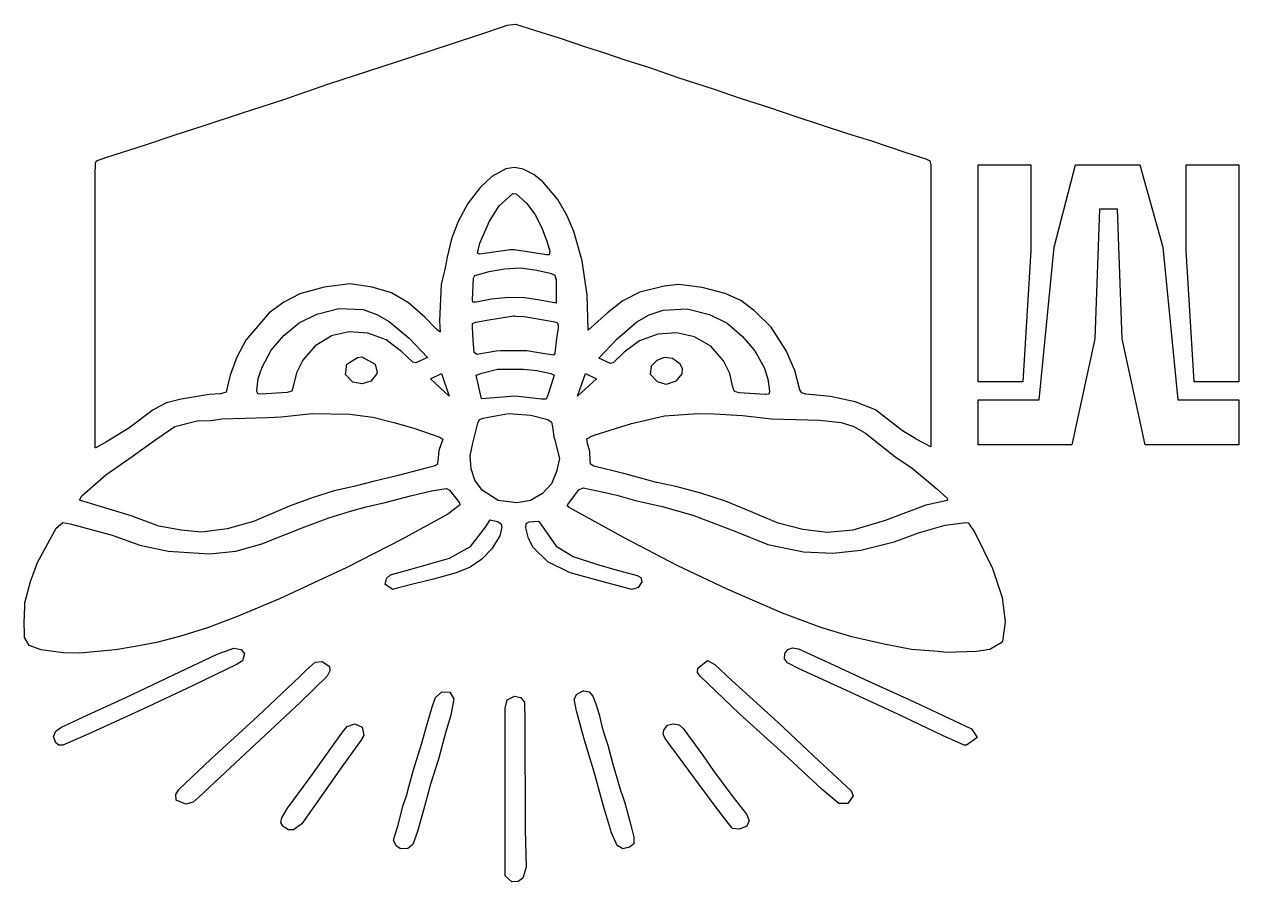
# Model space of a CAD drawing. Extents: x -152 to 152, y -96 to 298.
# Drawn here: x -65.7 to 0, y -34 to 12.3 of the extents above; entities that cross this region are included whole.
import ezdxf

# ---------------------------------------------------------------- set-up
doc = ezdxf.new("R2010")
doc.units = 0

msp = doc.modelspace()

# ---------------------------------------------------------------- linework, layer by layer
at = {"layer": 'CUTOUTS'}
for p, q in [((-41.19, 11.7493), (-39.5771, 12.3046)), ((-39.5771, 12.3046), (-39.1525, 12.3435)), ((-39.1525, 12.3435), (-37.781, 11.9213)), ((-37.781, 11.9213), (-37.7809, 11.9213)), ((-37.7809, 11.9224), (-36.7889, 11.6049)), ((-43.7695, 10.9159), (-41.19, 11.7493)), ((-36.7889, 11.6049), (-35.3599, 11.1287)), ((-46.3624, 10.056), (-43.7695, 10.9159)), ((-35.3599, 11.1275), (-35.3593, 11.1274)), ((-35.3593, 11.1274), (-34.3291, 10.7972)), ((-34.3291, 10.7972), (-34.3286, 10.797)), ((-34.3286, 10.797), (-34.3281, 10.7968)), ((-34.3281, 10.7968), (-33.2301, 10.4264)), ((-49.2459, 9.11689), (-46.3624, 10.056)), ((-33.2301, 10.4264), (-31.8944, 10.0032)), ((-31.8944, 10.0032), (-30.3598, 9.46084)), ((-30.3598, 9.46084), (-30.3597, 9.46079)), ((-30.3597, 9.46079), (-30.3595, 9.46075)), ((-30.3595, 9.46075), (-28.3884, 8.83897)), ((-51.7462, 8.25699), (-49.2459, 9.11689)), ((-28.3884, 8.83897), (-26.9864, 8.34959)), ((-53.9817, 7.5427), (-51.7467, 8.25683)), ((-51.7467, 8.25683), (-51.7465, 8.25691)), ((-51.7465, 8.25691), (-51.7462, 8.25699)), ((-26.9864, 8.34959), (-26.9862, 8.34953)), ((-26.9861, 8.35053), (-25.3987, 7.83459)), ((-55.9404, 6.88098), (-53.9822, 7.54252)), ((-53.9822, 7.54252), (-53.982, 7.54261)), ((-53.982, 7.54261), (-53.9817, 7.5427)), ((-25.3987, 7.83459), (-23.9699, 7.35834)), ((-23.9699, 7.35733), (-23.9697, 7.35727)), ((-23.9697, 7.35727), (-22.6071, 6.90748)), ((-57.62, 6.352), (-55.9404, 6.88097)), ((-22.6071, 6.90748), (-21.1259, 6.41813)), ((-59.1804, 5.82301), (-57.62, 6.352)), ((-21.1259, 6.41813), (-19.9353, 6.04772)), ((-19.9353, 6.04772), (-19.935, 6.04762)), ((-19.935, 6.04762), (-19.9347, 6.04753)), ((-19.9347, 6.04753), (-17.9636, 5.38607)), ((-61.2717, 5.14797), (-59.1804, 5.82301)), ((-17.9636, 5.38607), (-17.9633, 5.38599)), ((-17.9633, 5.38599), (-17.963, 5.38591)), ((-17.963, 5.38591), (-16.9328, 5.06895)), ((-61.8985, 4.20339), (-61.8853, 4.82204)), ((-61.8853, 4.82204), (-61.8852, 4.8236)), ((-61.8852, 4.82516), (-61.8305, 4.94863)), ((-61.8852, 4.8236), (-61.8852, 4.82516)), ((-61.8305, 4.94863), (-61.8266, 4.9496)), ((-61.8266, 4.9496), (-61.8229, 4.95118)), ((-61.8229, 4.95118), (-61.2733, 5.1475)), ((-61.2733, 5.1475), (-61.2725, 5.14772)), ((-61.2725, 5.14772), (-61.2717, 5.14797)), ((-16.9328, 5.06895), (-16.730975, 4.953333)), ((-16.730975, 4.953333), (-16.6622, 4.71932)), ((-16.6622, 4.72045), (-16.6622, -10.5142)), ((-14.1015, -7.00462), (-14.1015, 4.7487)), ((-14.1015, 4.7487), (-11.2514, 4.7487)), ((-11.2514, 4.7487), (-11.2514, 0.103923)), ((-9.98791, 0.291995), (-8.83441, 4.7487)), ((-8.83441, 4.7487), (-5.36554, 4.7487)), ((-5.36554, 4.7487), (-4.10703, 0.291484)), ((-2.85677, 0.103923), (-2.85677, 4.7487)), ((-2.85677, 4.7487), (-0.006667, 4.7487)), ((-0.006667, 4.7487), (-0.006667, -7.00462)), ((-61.8984, -10.5804), (-61.8984, 4.20451)), ((-40.43365, 4.100844), (-41.057, 3.50936)), ((-39.6738, 4.5152), (-40.43365, 4.100844)), ((-39.200012, 4.590501), (-39.6738, 4.51519)), ((-38.7281, 4.50196), (-39.200012, 4.590501)), ((-38.7281, 4.50195), (-38.7281, 4.50196)), ((-38.728, 4.50194), (-38.7281, 4.50195)), ((-38.149092, 4.21281), (-38.728, 4.50194)), ((-37.666663, 3.816587), (-38.149092, 4.21281)), ((-41.0571, 3.50928), (-41.72505, 2.639725)), ((-41.057, 3.50932), (-41.0571, 3.50928)), ((-41.057, 3.50936), (-41.057, 3.50932)), ((-36.8661, 2.85804), (-37.666663, 3.816587)), ((-41.72505, 2.639725), (-42.2433, 1.66997)), ((-40.028913, 2.527861), (-39.2993, 3.18253)), ((-39.2993, 3.18253), (-39.2979, 3.18344)), ((-39.2979, 3.18344), (-39.2966, 3.18443)), ((-39.2966, 3.18443), (-39.1147, 3.16864)), ((-39.1147, 3.16864), (-38.562363, 2.672128)), ((-38.562363, 2.672128), (-38.1106, 2.07102)), ((-36.370838, 2.01871), (-36.8661, 2.85804)), ((-40.5648, 1.69455), (-40.028913, 2.527861)), ((-38.1106, 2.07102), (-38.1106, 2.07096)), ((-38.1106, 2.07096), (-38.1105, 2.07089)), ((-38.1105, 2.07089), (-37.717637, 1.338168)), ((-35.9994, 1.12634), (-36.370838, 2.01871)), ((-7.53228, 2.33516), (-7.78521, -4.66711)), ((-6.56261, 2.33516), (-7.53228, 2.33516)), ((-6.32299, -4.6671), (-6.56261, 2.33516)), ((-42.2433, 1.66997), (-42.611863, 0.738579)), ((-41.0792, 0.494409), (-40.5648, 1.69455)), ((-37.717637, 1.338168), (-37.4291, 0.548857)), ((-42.611863, 0.738579), (-42.8422, -0.248226)), ((-35.9992, 1.12603), (-35.9994, 1.12634)), ((-35.9991, 1.12572), (-35.9992, 1.12603)), ((-35.5339, -0.455781), (-35.9991, 1.12572)), ((-41.2061, -0.045943), (-41.0798, 0.492762)), ((-39.4276, 0.13843), (-41.1013, -0.098897)), ((-41.0798, 0.492762), (-41.0795, 0.49358)), ((-41.0795, 0.49358), (-41.0792, 0.494409)), ((-39.2249, 0.138379), (-39.4276, 0.13843)), ((-38.6189, 0.05931), (-39.2249, 0.138379)), ((-38.6188, 0.059295), (-38.6189, 0.05931)), ((-38.6186, 0.059279), (-38.6188, 0.059295)), ((-37.4662, -0.126132), (-38.6186, 0.059279)), ((-37.4291, 0.548857), (-37.4289, 0.548137)), ((-37.4289, 0.548137), (-37.4286, 0.547425)), ((-37.4286, 0.547425), (-37.2861, 0.067416)), ((-37.2861, 0.067416), (-37.3238, -0.129717)), ((-11.2514, 0.103923), (-11.6982, -7.00462)), ((-10.8122, -7.97774), (-9.98791, 0.291995)), ((-4.10703, 0.291484), (-3.29606, -7.97774)), ((-2.41002, -7.00462), (-2.85677, 0.103923)), ((-2.85677, 0.103923), (-2.85677, 0.103923)), ((-42.8422, -0.248227), (-42.9606, -0.826295)), ((-41.1013, -0.098897), (-41.2061, -0.045943)), ((-37.3238, -0.129717), (-37.4662, -0.126132)), ((-35.5339, -0.455885), (-35.5339, -0.455781)), ((-35.5339, -0.455989), (-35.5339, -0.455885)), ((-35.265062, -2.309266), (-35.5339, -0.455989)), ((-42.9606, -0.826295), (-43.1732, -1.73217)), ((-41.4197, -1.39254), (-41.3442, -1.2403)), ((-41.3442, -1.2403), (-40.574, -1.03156)), ((-40.574, -1.03155), (-39.7493, -0.884955)), ((-39.7493, -0.884952), (-38.88145, -0.832718)), ((-38.88145, -0.832718), (-37.9971, -0.965854)), ((-37.9971, -0.965854), (-37.9965, -0.965926)), ((-37.9965, -0.965926), (-37.996, -0.965986)), ((-37.996, -0.965986), (-37.2732, -1.12403)), ((-37.2732, -1.12403), (-37.02265, -1.229739)), ((-37.02265, -1.229739), (-36.9557, -1.48514)), ((-49.5102, -1.88602), (-50.8156, -2.23279)), ((-49.5099, -1.88596), (-49.5102, -1.88602)), ((-49.5096, -1.88591), (-49.5099, -1.88596)), ((-48.1108, -1.69973), (-49.5096, -1.88591)), ((-46.9006, -1.87211), (-48.1108, -1.69973)), ((-45.863775, -2.190464), (-46.9006, -1.87211)), ((-43.1732, -1.73243), (-43.266, -3.69339)), ((-43.1732, -1.73217), (-43.1732, -1.7323)), ((-43.1732, -1.7323), (-43.1732, -1.73243)), ((-41.4727, -2.55756), (-41.4199, -1.39598)), ((-41.4199, -1.39598), (-41.4197, -1.39426)), ((-41.4197, -1.39426), (-41.4197, -1.39254)), ((-36.9557, -1.48514), (-36.9557, -1.48595)), ((-36.9557, -1.48595), (-36.9557, -1.48676)), ((-36.9557, -1.48676), (-36.9556, -2.73603)), ((-31.0952, -1.81986), (-32.4262, -2.15302)), ((-30.3149, -1.72626), (-31.0952, -1.81986)), ((-30.3147, -1.72627), (-30.3149, -1.72626)), ((-30.3144, -1.72628), (-30.3147, -1.72627)), ((-29.0516, -1.89902), (-30.3144, -1.72628)), ((-27.8019, -2.21808), (-29.0516, -1.89902)), ((-50.8156, -2.23279), (-51.694222, -2.688596)), ((-44.9351, -2.72634), (-45.863775, -2.190464)), ((-41.457, -2.68145), (-41.4727, -2.55756)), ((-40.4494, -2.52129), (-41.285, -2.69384)), ((-40.4491, -2.52121), (-40.4494, -2.52129)), ((-40.4487, -2.52112), (-40.4491, -2.52121)), ((-39.544812, -2.441852), (-40.4487, -2.52112)), ((-38.653, -2.4538), (-39.544812, -2.441852)), ((-38.6525, -2.45379), (-38.653, -2.4538)), ((-38.6519, -2.45379), (-38.6525, -2.45379)), ((-37.8237, -2.58672), (-38.6519, -2.45379)), ((-36.9556, -2.73603), (-37.8237, -2.58672)), ((-35.2153, -4.17107), (-35.265062, -2.309266)), ((-33.345775, -2.626954), (-34.174, -3.26017)), ((-32.4262, -2.15303), (-33.345775, -2.626954)), ((-27.8017, -2.21815), (-27.8019, -2.21808)), ((-27.8014, -2.21823), (-27.8017, -2.21815)), ((-26.9503, -2.601235), (-27.8014, -2.21823)), ((-26.2087, -3.1553), (-26.9503, -2.601235)), ((-52.4727, -3.268084), (-53.7485, -4.75169)), ((-51.694222, -2.688596), (-52.4727, -3.268084)), ((-49.9068, -3.33156), (-48.7031, -3.02995)), ((-48.7031, -3.02995), (-47.3967, -3.09431)), ((-47.3967, -3.09431), (-46.654238, -3.351591)), ((-44.9348, -2.72656), (-44.9351, -2.72634)), ((-44.9345, -2.72677), (-44.9348, -2.72656)), ((-44.0546, -3.49946), (-44.9345, -2.72677)), ((-41.285, -2.69384), (-41.457, -2.68145)), ((-34.174, -3.26017), (-35.2102, -4.19683)), ((-31.906863, -3.37826), (-31.1647, -3.12099)), ((-31.1647, -3.12098), (-29.8578, -3.0564)), ((-29.8578, -3.0564), (-28.6538, -3.35802)), ((-26.2086, -3.15543), (-26.2087, -3.1553)), ((-26.2084, -3.15557), (-26.2086, -3.15543)), ((-25.3036, -4.0478), (-26.2084, -3.15557)), ((-51.6857, -4.49569), (-50.864875, -3.800724)), ((-50.864875, -3.800724), (-49.9068, -3.33156)), ((-46.654238, -3.351591), (-45.9846, -3.73425)), ((-45.9846, -3.73425), (-44.90775, -4.641068)), ((-43.4188, -4.14854), (-44.0546, -3.49946)), ((-43.266, -3.69339), (-43.266, -3.6939)), ((-43.266, -3.6939), (-43.266, -3.69441)), ((-43.266, -3.69441), (-43.2201, -4.30938)), ((-41.477488, -3.838757), (-41.3214, -3.7753)), ((-41.4745, -4.03822), (-41.477488, -3.838757)), ((-41.3214, -3.7753), (-41.2907, -3.77037)), ((-41.2907, -3.77037), (-41.2899, -3.77025)), ((-41.2899, -3.77025), (-41.2891, -3.77011)), ((-41.2891, -3.77011), (-40.6012, -3.63782)), ((-40.6012, -3.63782), (-39.2311, -3.42117)), ((-39.2311, -3.43644), (-39.1849, -3.44)), ((-39.231, -3.42077), (-39.231, -3.43664)), ((-39.1849, -3.44), (-38.6865, -3.46594)), ((-38.6865, -3.46594), (-37.1127, -3.74366)), ((-37.1127, -3.74366), (-37.1107, -3.74402)), ((-37.1107, -3.74402), (-37.1086, -3.74421)), ((-37.1086, -3.74421), (-36.886512, -3.785546)), ((-36.886512, -3.785546), (-36.8313, -3.93)), ((-36.8313, -3.93), (-36.8363, -4.07259)), ((-33.652113, -4.666789), (-32.5762, -3.76087)), ((-32.5762, -3.76087), (-31.906863, -3.37826)), ((-28.6538, -3.35802), (-27.695812, -3.82716)), ((-27.695812, -3.82716), (-26.875, -4.52208)), ((-52.3663, -5.286333), (-51.6865, -4.49658)), ((-51.6865, -4.49658), (-51.6861, -4.49614)), ((-51.6861, -4.49614), (-51.6857, -4.49569)), ((-49.1214, -4.52104), (-49.990687, -5.058941)), ((-49.1201, -4.52054), (-49.1214, -4.52104)), ((-49.1188, -4.5201), (-49.1201, -4.52054)), ((-48.148713, -4.299615), (-49.1188, -4.5201)), ((-47.134, -4.36002), (-48.148713, -4.299615)), ((-46.1519, -4.735529), (-47.134, -4.36002)), ((-43.2201, -4.30938), (-43.4188, -4.14854)), ((-41.4742, -4.03918), (-41.4745, -4.03822)), ((-41.474, -4.04015), (-41.4742, -4.03918)), ((-41.4463, -4.74981), (-41.474, -4.04015)), ((-36.8363, -4.07259), (-36.9287, -4.65272)), ((-35.2102, -4.19683), (-35.2153, -4.17107)), ((-31.4529, -4.4129), (-32.439813, -4.788314)), ((-30.433788, -4.352465), (-31.4529, -4.4129)), ((-29.4689, -4.57283), (-30.433788, -4.352465)), ((-28.573975, -5.07827), (-29.4689, -4.57284)), ((-26.875, -4.52208), (-26.199375, -5.322707)), ((-25.3034, -4.04803), (-25.3036, -4.0478)), ((-25.3033, -4.04827), (-25.3034, -4.04803)), ((-24.4796, -5.35012), (-25.3033, -4.04827)), ((-53.7485, -4.75169), (-54.235475, -5.673656)), ((-49.990687, -5.058941), (-50.6658, -5.83604)), ((-45.312, -5.351), (-46.1519, -4.735529)), ((-44.90775, -4.641068), (-43.9167, -5.68869)), ((-41.3936, -5.40836), (-41.4463, -4.74981)), ((-36.9287, -4.65272), (-37.0209, -5.45694)), ((-34.6423, -5.71319), (-33.652113, -4.666789)), ((-32.439813, -4.788314), (-33.2744, -5.4033)), ((-27.8946, -5.86294), (-28.573975, -5.07827)), ((-7.78521, -4.66711), (-9.03247, -10.4045)), ((-5.0626, -10.4045), (-6.32299, -4.6671)), ((-6.32299, -4.6671), (-6.32299, -4.6671)), ((-54.235475, -5.673656), (-54.6005, -6.64093)), ((-52.8661, -6.19895), (-52.3663, -5.286333)), ((-50.6661, -5.83656), (-51.00705, -6.518483)), ((-50.6659, -5.8363), (-50.6661, -5.83656)), ((-50.6658, -5.83604), (-50.6659, -5.8363)), ((-48.2779, -6.0454), (-47.6967, -5.67893)), ((-47.6967, -5.67893), (-47.464, -5.6472)), ((-47.464, -5.6472), (-47.4635, -5.64735)), ((-47.4635, -5.64735), (-47.4631, -5.64749)), ((-47.4631, -5.64749), (-46.7454, -6.0432)), ((-45.3118, -5.35113), (-45.312, -5.351)), ((-45.3117, -5.35126), (-45.3118, -5.35113)), ((-44.706, -5.94407), (-45.3117, -5.35126)), ((-43.9167, -5.68869), (-44.5447, -5.97651)), ((-41.3936, -5.40852), (-41.3936, -5.40836)), ((-41.3936, -5.40868), (-41.3936, -5.40852)), ((-41.2417, -5.52396), (-41.3936, -5.40868)), ((-40.1941, -5.33833), (-41.2417, -5.52396)), ((-39.9359, -5.32452), (-40.1941, -5.33832)), ((-38.5441, -5.32455), (-39.9359, -5.32452)), ((-37.5592, -5.48389), (-38.5441, -5.32456)), ((-37.5591, -5.48392), (-37.5592, -5.48389)), ((-37.5589, -5.48395), (-37.5591, -5.48392)), ((-37.0926, -5.54909), (-37.5589, -5.48395)), ((-37.0209, -5.45694), (-37.0926, -5.54909)), ((-34.0159, -6.00297), (-34.6423, -5.71319)), ((-33.2744, -5.4033), (-33.8586, -5.97416)), ((-31.7828, -6.12784), (-31.484256, -5.819959)), ((-31.484256, -5.819959), (-31.085775, -5.67268)), ((-31.085775, -5.67268), (-30.655831, -5.721631)), ((-30.655831, -5.721631), (-30.2629, -6.00244)), ((-27.8945, -5.86298), (-27.8946, -5.86294)), ((-27.8945, -5.86302), (-27.8945, -5.86298)), ((-27.553587, -6.544946), (-27.8945, -5.86302)), ((-26.199375, -5.322707), (-25.6946, -6.2252)), ((-24.4792, -5.35078), (-24.4796, -5.35012)), ((-24.4788, -5.35145), (-24.4792, -5.35078)), ((-24.0392, -6.39058), (-24.4788, -5.35145)), ((-53.079325, -6.827205), (-52.8661, -6.19905)), ((-52.8661, -6.199), (-52.8661, -6.19895)), ((-52.8661, -6.19905), (-52.8661, -6.199)), ((-51.00705, -6.518483), (-51.1767, -7.26105)), ((-48.350012, -6.606), (-48.2779, -6.0454)), ((-46.7454, -6.0432), (-46.6373, -6.49026)), ((-46.6373, -6.49026), (-46.6667, -6.58513)), ((-44.548, -5.97802), (-44.706, -5.94407)), ((-44.5464, -5.9772), (-44.548, -5.97802)), ((-44.5447, -5.97651), (-44.5464, -5.9772)), ((-43.7488, -6.83107), (-43.1542, -6.55436)), ((-43.1542, -6.55436), (-42.7329, -7.77761)), ((-41.2791, -6.64881), (-40.9649, -6.53339)), ((-40.9649, -6.53339), (-40.1293, -6.32392)), ((-40.1293, -6.32392), (-38.742, -6.31081)), ((-38.742, -6.31081), (-37.990738, -6.389736)), ((-37.990738, -6.389736), (-37.2442, -6.54838)), ((-37.2442, -6.54838), (-37.0617, -6.64658)), ((-35.7892, -7.78177), (-35.368, -6.55378)), ((-35.368, -6.55378), (-34.7709, -6.83162)), ((-33.8586, -5.97416), (-34.0159, -6.00296)), ((-31.84275, -6.597312), (-31.7833, -6.12862)), ((-31.7833, -6.12862), (-31.7828, -6.12784)), ((-30.1521, -6.55924), (-30.47615, -6.969496)), ((-30.2629, -6.00244), (-30.124887, -6.277881)), ((-30.124887, -6.277881), (-30.1521, -6.55924)), ((-27.3839, -7.28751), (-27.553587, -6.544946)), ((-25.6946, -6.2252), (-25.4862, -6.844225)), ((-23.7613, -7.43556), (-24.0392, -6.39058)), ((-54.6005, -6.64093), (-54.7357, -7.2388)), ((-53.1541, -7.4751), (-53.079325, -6.827205)), ((-47.9545, -7.02395), (-48.350012, -6.606)), ((-47.4432, -7.1108), (-47.9545, -7.02395)), ((-46.9876, -6.963106), (-47.4432, -7.1108)), ((-46.6682, -6.58682), (-46.9876, -6.963106)), ((-46.6675, -6.58596), (-46.6682, -6.58682)), ((-46.6667, -6.58513), (-46.6675, -6.58596)), ((-42.7376, -7.78216), (-43.7488, -6.83107)), ((-40.9937, -7.914), (-41.2791, -6.64881)), ((-37.1114, -6.82586), (-37.3906, -7.71668)), ((-37.1112, -6.82534), (-37.1114, -6.82586)), ((-37.111, -6.82483), (-37.1112, -6.82534)), ((-37.0617, -6.64658), (-37.111, -6.82483)), ((-34.7709, -6.83162), (-35.7859, -7.7846)), ((-31.472, -6.99696), (-31.84275, -6.597312)), ((-31.4715, -6.99722), (-31.472, -6.99696)), ((-31.471, -6.99749), (-31.4715, -6.99722)), ((-30.9991, -7.1364), (-31.471, -6.99749)), ((-30.47615, -6.969496), (-30.9991, -7.1364)), ((-25.4862, -6.844225), (-25.4065, -7.50129)), ((-11.6982, -7.00462), (-14.1015, -7.00462)), ((-11.6982, -7.00462), (-11.6982, -7.00462)), ((-0.006667, -7.00462), (-2.41002, -7.00462)), ((-55.7262, -7.68005), (-57.2461, -7.94441)), ((-55.1255, -7.65296), (-55.7262, -7.68005)), ((-55.1249, -7.65291), (-55.1255, -7.65296)), ((-55.1242, -7.65288), (-55.1249, -7.65291)), ((-54.815275, -7.561464), (-55.1242, -7.65288)), ((-54.7357, -7.2388), (-54.815275, -7.561464)), ((-53.1516, -7.50629), (-53.1541, -7.4751)), ((-53.102038, -7.654673), (-53.1516, -7.50629)), ((-52.9303, -7.66624), (-53.102038, -7.654673)), ((-51.5134, -7.57355), (-52.9303, -7.66625)), ((-51.5133, -7.57354), (-51.5134, -7.57355)), ((-51.5132, -7.57353), (-51.5133, -7.57354)), ((-51.259375, -7.502745), (-51.5132, -7.57353)), ((-51.1767, -7.26105), (-51.259375, -7.502745)), ((-42.7329, -7.77761), (-42.7376, -7.78216)), ((-39.1679, -7.78514), (-40.9937, -7.914)), ((-37.7444, -7.94452), (-39.1679, -7.78514)), ((-37.3908, -7.71718), (-37.494962, -7.941486)), ((-37.3907, -7.71693), (-37.3908, -7.71718)), ((-37.3906, -7.71668), (-37.3907, -7.71693)), ((-35.7859, -7.78374), (-35.7891, -7.7811)), ((-27.29615, -7.52858), (-27.3839, -7.28751)), ((-27.0473, -7.6), (-27.29615, -7.52858)), ((-27.0473, -7.60001), (-27.0473, -7.6)), ((-27.0472, -7.60001), (-27.0473, -7.60001)), ((-25.6302, -7.69272), (-27.0472, -7.60001)), ((-25.6011, -7.69425), (-25.6302, -7.69271)), ((-25.4465, -7.67163), (-25.6011, -7.69425)), ((-25.4065, -7.50129), (-25.4465, -7.67163)), ((-23.6465, -7.5967), (-23.7613, -7.43556)), ((-23.6459, -7.59717), (-23.6465, -7.5967)), ((-23.6453, -7.59766), (-23.6459, -7.59717)), ((-23.4314, -7.66656), (-23.6453, -7.59766)), ((-22.0948, -7.79893), (-23.4314, -7.66656)), ((-22.0942, -7.79902), (-22.0948, -7.79893)), ((-22.0936, -7.79913), (-22.0942, -7.79902)), ((-20.7662, -8.09117), (-22.0936, -7.79913)), ((-58.7612, -8.50772), (-60.0723, -9.51408)), ((-58.7611, -8.50763), (-58.7612, -8.50772)), ((-58.7609, -8.50753), (-58.7611, -8.50763)), ((-58.03845, -8.145469), (-58.7609, -8.50753)), ((-57.2461, -7.94441), (-58.03845, -8.145469)), ((-37.494962, -7.941486), (-37.7444, -7.94452)), ((-20.7659, -8.09125), (-20.7662, -8.09117)), ((-20.7656, -8.09133), (-20.7659, -8.09125)), ((-19.6668, -8.52114), (-20.7656, -8.09133)), ((-18.196, -9.66058), (-19.6668, -8.52113)), ((-14.1015, -10.4045), (-14.1015, -7.97774)), ((-14.1015, -7.97774), (-10.8122, -7.97774)), ((-3.29606, -7.97774), (-0.006667, -7.97774)), ((-0.006667, -7.97774), (-0.006667, -10.4045)), ((-57.580175, -9.424898), (-56.3758, -9.10212)), ((-56.3758, -9.10212), (-55.6382, -9.08899)), ((-55.6382, -9.08899), (-55.5059, -9.07576)), ((-55.5059, -9.07576), (-55.5017, -9.07576)), ((-55.5017, -9.07576), (-55.4976, -9.07508)), ((-55.4976, -9.07508), (-55.04, -8.99632)), ((-55.04, -8.99632), (-52.555, -8.93024)), ((-52.555, -8.93024), (-51.8234, -8.89033)), ((-51.8234, -8.89032), (-50.1601, -8.71855)), ((-50.1601, -8.71855), (-50.1597, -8.71855)), ((-50.1597, -8.71855), (-50.1594, -8.71853)), ((-50.1594, -8.71853), (-48.1137, -8.75817)), ((-48.1137, -8.75817), (-46.8625, -8.91628)), ((-46.8625, -8.91628), (-45.73, -9.1929)), ((-45.73, -9.1929), (-45.7292, -9.19312)), ((-45.7292, -9.19312), (-45.7284, -9.19333)), ((-45.7284, -9.19333), (-44.6473, -9.50975)), ((-41.1967, -9.23784), (-41.100387, -9.037304)), ((-41.100387, -9.037304), (-40.8906, -8.96984)), ((-40.8906, -8.96984), (-40.8891, -8.96993)), ((-40.8891, -8.96993), (-40.8877, -8.96993)), ((-40.8877, -8.96993), (-40.7179, -8.92903)), ((-40.7179, -8.92903), (-39.5218, -8.70524)), ((-39.5218, -8.70524), (-38.3162, -8.79727)), ((-38.3162, -8.79727), (-38.3153, -8.79741)), ((-38.3153, -8.79741), (-38.3144, -8.79753)), ((-38.3144, -8.79753), (-37.4078, -9.03445)), ((-37.4078, -9.03446), (-37.204287, -9.181884)), ((-37.204287, -9.181884), (-37.154, -9.43898)), ((-32.8701, -9.259), (-31.0904, -8.83704)), ((-31.0904, -8.83704), (-29.2835, -8.70529)), ((-29.2835, -8.70529), (-28.3755, -8.73173)), ((-28.3755, -8.73173), (-26.8687, -8.82425)), ((-26.8687, -8.82425), (-26.8686, -8.82425)), ((-26.8686, -8.82425), (-26.8685, -8.82426)), ((-26.8685, -8.82426), (-25.293, -8.99632)), ((-25.293, -8.99632), (-25.2929, -8.99632)), ((-25.2929, -8.99632), (-25.2928, -8.99633)), ((-25.2928, -8.99633), (-22.6999, -9.07571)), ((-22.6999, -9.07571), (-22.6995, -9.07572)), ((-22.6995, -9.07572), (-22.6992, -9.07573)), ((-22.6992, -9.07573), (-21.5143, -9.19429)), ((-21.5143, -9.19429), (-20.831775, -9.408473)), ((-60.0723, -9.51407), (-61.2851, -10.2389)), ((-58.6218, -10.122), (-57.580175, -9.424898)), ((-44.6473, -9.50975), (-43.2468, -9.99861)), ((-41.4622, -10.3121), (-41.1967, -9.23784)), ((-37.154, -9.43898), (-37.0474, -10.0801)), ((-34.8923, -9.89341), (-32.8708, -9.25918)), ((-32.8708, -9.25918), (-32.8705, -9.25909)), ((-32.8705, -9.25909), (-32.8701, -9.259)), ((-20.831775, -9.408473), (-20.2142, -9.78002)), ((-20.2142, -9.78001), (-18.6135, -11.0368)), ((-18.1959, -9.66065), (-18.196, -9.66058)), ((-18.1958, -9.66073), (-18.1959, -9.66065)), ((-17.4735, -10.0937), (-18.1958, -9.66073)), ((-61.2851, -10.2389), (-61.8985, -10.5815)), ((-59.8989, -11.0399), (-58.6218, -10.122)), ((-43.0991, -10.1493), (-43.305075, -10.708638)), ((-43.2468, -9.99861), (-43.0794, -10.1051)), ((-43.0987, -10.1487), (-43.0991, -10.1493)), ((-43.0982, -10.148), (-43.0987, -10.1487)), ((-43.0794, -10.1051), (-43.0982, -10.148)), ((-41.595087, -11.010812), (-41.4624, -10.3127)), ((-41.4624, -10.3127), (-41.4623, -10.3124)), ((-41.4623, -10.3124), (-41.4622, -10.3121)), ((-37.0474, -10.0801), (-37.0473, -10.0809)), ((-37.0473, -10.0809), (-37.0471, -10.0817)), ((-37.0471, -10.0817), (-36.7718, -11.1439)), ((-35.292, -10.0771), (-35.1027, -9.98556)), ((-35.2572, -10.3339), (-35.292, -10.0771)), ((-35.118338, -10.768737), (-35.2572, -10.3339)), ((-35.1027, -9.98556), (-35.1019, -9.98529)), ((-35.1019, -9.98529), (-35.1012, -9.98499)), ((-35.1012, -9.98499), (-34.8923, -9.8934)), ((-17.4731, -10.0939), (-17.4735, -10.0937)), ((-17.4728, -10.0941), (-17.4731, -10.0939)), ((-16.6622, -10.5133), (-17.4728, -10.0941)), ((-9.03247, -10.4045), (-14.1015, -10.4045)), ((-0.006667, -10.4045), (-5.0626, -10.4045)), ((-61.326388, -12.024062), (-59.8989, -11.0399)), ((-43.305075, -10.708638), (-43.3453, -11.2862)), ((-41.5525, -11.7042), (-41.595087, -11.010812)), ((-36.7718, -11.1439), (-36.9284, -11.848)), ((-35.1108, -11.2599), (-35.118338, -10.768737)), ((-18.6135, -11.0368), (-18.6133, -11.0369)), ((-18.6133, -11.0369), (-18.613, -11.0371)), ((-18.613, -11.0371), (-17.6742, -11.6718)), ((-44.0628, -11.6895), (-45.5032, -12.0596)), ((-43.5482, -11.5576), (-44.0628, -11.6895)), ((-43.5474, -11.5574), (-43.5482, -11.5576)), ((-43.5466, -11.5572), (-43.5474, -11.5574)), ((-43.39665, -11.472313), (-43.5466, -11.5572)), ((-43.3454, -11.2879), (-43.39665, -11.472313)), ((-43.3453, -11.2862), (-43.3454, -11.2871)), ((-43.3454, -11.2871), (-43.3454, -11.2879)), ((-41.352463, -12.328587), (-41.5525, -11.7042)), ((-35.1109, -11.2602), (-35.1108, -11.2599)), ((-35.1109, -11.2604), (-35.1109, -11.2602)), ((-35.09485, -11.449063), (-35.1109, -11.2604)), ((-34.9099, -11.57), (-35.09485, -11.449063)), ((-33.2955, -11.967), (-34.9099, -11.57)), ((-17.6742, -11.6718), (-16.3404, -12.7943)), ((-62.6134, -13.1745), (-61.326388, -12.024062)), ((-46.8528, -12.3903), (-47.8984, -12.6551)), ((-45.5042, -12.0598), (-46.8528, -12.3903)), ((-45.5037, -12.0597), (-45.5042, -12.0598)), ((-45.5032, -12.0596), (-45.5037, -12.0597)), ((-40.9581, -12.8665), (-41.352463, -12.328587)), ((-36.9284, -11.848), (-37.200525, -12.5143)), ((-33.295, -11.9671), (-33.2955, -11.967)), ((-33.2945, -11.9672), (-33.295, -11.9671)), ((-31.5095, -12.4432), (-33.2945, -11.9672)), ((-31.509, -12.4434), (-31.5095, -12.4432)), ((-31.5084, -12.4435), (-31.509, -12.4434)), ((-30.4651, -12.6547), (-31.5084, -12.4435)), ((-48.9712, -12.9067), (-50.0987, -13.2517)), ((-48.9706, -12.9066), (-48.9712, -12.9067)), ((-48.97, -12.9064), (-48.9706, -12.9066)), ((-47.8984, -12.6551), (-48.97, -12.9064)), ((-44.8307, -13.1752), (-43.6957, -12.898)), ((-43.6957, -12.898), (-42.8937, -12.7797)), ((-42.8937, -12.7797), (-42.8912, -12.7795)), ((-42.8912, -12.7795), (-42.8887, -12.779)), ((-42.8887, -12.779), (-42.7238, -12.8563)), ((-42.7238, -12.8563), (-42.1821, -13.5434)), ((-40.092337, -13.41245), (-40.9581, -12.8665)), ((-37.68, -13.0499), (-38.331987, -13.415012)), ((-37.6799, -13.0499), (-37.68, -13.0499)), ((-37.6798, -13.0498), (-37.6799, -13.0499)), ((-37.200525, -12.5143), (-37.6798, -13.0498)), ((-36.2852, -13.5821), (-35.7135, -12.8508)), ((-35.7135, -12.8508), (-35.7133, -12.8505)), ((-35.7133, -12.8505), (-35.7131, -12.8503)), ((-35.7131, -12.8503), (-35.4874, -12.7391)), ((-35.4874, -12.7391), (-34.4549, -12.9509)), ((-34.4549, -12.9509), (-33.6641, -13.1354)), ((-33.6641, -13.1354), (-32.658, -13.4134)), ((-30.465, -12.6548), (-30.4651, -12.6547)), ((-30.4649, -12.6548), (-30.465, -12.6548)), ((-29.1261, -13.0259), (-30.4649, -12.6548)), ((-27.7745, -13.4499), (-29.1261, -13.0259)), ((-16.3404, -12.7943), (-15.7907, -13.2911)), ((-62.7445, -13.4086), (-62.6143, -13.1754)), ((-59.9465, -14.2442), (-62.7445, -13.4086)), ((-62.6143, -13.1754), (-62.6138, -13.175)), ((-62.6138, -13.175), (-62.6134, -13.1745)), ((-51.3448, -13.7157), (-53.3273, -14.5616)), ((-50.0987, -13.2517), (-51.3448, -13.7157)), ((-51.3448, -13.7157), (-51.3448, -13.7157)), ((-51.3448, -13.7157), (-51.3448, -13.7157)), ((-48.0838, -13.9951), (-47.2254, -13.7706)), ((-47.2254, -13.7706), (-46.2078, -13.5327)), ((-46.2078, -13.5327), (-46.2072, -13.5326)), ((-46.2072, -13.5326), (-46.2066, -13.5324)), ((-46.2066, -13.5324), (-44.8307, -13.1752)), ((-42.1992, -13.6941), (-42.818, -14.1553)), ((-42.1983, -13.6935), (-42.1992, -13.6941)), ((-42.1974, -13.6929), (-42.1983, -13.6935)), ((-42.1623, -13.6685), (-42.1974, -13.6929)), ((-42.1821, -13.5434), (-42.1623, -13.6685)), ((-39.078, -13.5399), (-40.092337, -13.41245)), ((-39.0779, -13.5399), (-39.078, -13.5399)), ((-39.0778, -13.5399), (-39.0779, -13.5399)), ((-38.331987, -13.415012), (-39.0778, -13.5399)), ((-36.3465, -13.712525), (-36.2864, -13.5836)), ((-36.2464, -13.7975), (-36.3465, -13.712525)), ((-36.2864, -13.5836), (-36.2858, -13.5829)), ((-36.2858, -13.5829), (-36.2852, -13.5821)), ((-33.2307, -15.464), (-36.2464, -13.7975)), ((-32.658, -13.4134), (-31.2173, -13.7438)), ((-31.2173, -13.7438), (-31.2169, -13.7439)), ((-31.2169, -13.7439), (-31.2166, -13.744)), ((-31.2166, -13.744), (-29.5532, -14.2192)), ((-26.6472, -13.9273), (-27.7745, -13.4499)), ((-16.9325, -13.6748), (-19.1418, -14.495)), ((-16.9318, -13.6745), (-16.9325, -13.6748)), ((-16.9311, -13.6743), (-16.9318, -13.6745)), ((-15.8672, -13.448), (-16.9311, -13.6743)), ((-15.866, -13.4478), (-15.8672, -13.448)), ((-15.8647, -13.4477), (-15.866, -13.4478)), ((-15.7663, -13.4168), (-15.8647, -13.4477)), ((-15.7907, -13.2911), (-15.7663, -13.4168)), ((-59.9461, -14.2443), (-59.9465, -14.2442)), ((-59.9457, -14.2444), (-59.9461, -14.2443)), ((-58.4548, -14.8119), (-59.9457, -14.2444)), ((-50.6983, -14.893), (-49.2454, -14.3515)), ((-49.2454, -14.3515), (-48.0847, -13.9953)), ((-48.0847, -13.9953), (-48.0842, -13.9952)), ((-48.0842, -13.9952), (-48.0838, -13.9951)), ((-42.818, -14.1553), (-45.2765, -15.5167)), ((-29.5532, -14.2192), (-27.2803, -15.0782)), ((-26.6467, -13.9275), (-26.6472, -13.9273)), ((-26.6461, -13.9277), (-26.6467, -13.9275)), ((-24.9294, -14.6408), (-26.6461, -13.9277)), ((-65.0258, -16.7739), (-64.009, -14.912)), ((-64.009, -14.912), (-63.6518, -14.616)), ((-63.6518, -14.616), (-63.2581, -14.6832)), ((-63.2581, -14.6832), (-63.2578, -14.6832)), ((-63.2578, -14.6832), (-63.2574, -14.6833)), ((-63.2574, -14.6833), (-60.9706, -15.3046)), ((-57.2457, -15.0351), (-58.4548, -14.8119)), ((-57.2454, -15.0352), (-57.2457, -15.0351)), ((-57.245, -15.0352), (-57.2454, -15.0352)), ((-56.1426, -15.1273), (-57.245, -15.0352)), ((-54.7484, -14.9563), (-56.1423, -15.1273)), ((-53.3273, -14.5616), (-54.7484, -14.9563)), ((-52.8819, -15.7664), (-50.6983, -14.893)), ((-41.5796, -15.91445), (-40.7775, -14.8704)), ((-40.7775, -14.8704), (-40.5177, -14.4651)), ((-40.5177, -14.4651), (-40.1212, -14.5506)), ((-40.1212, -14.5506), (-40.121, -14.5507)), ((-40.121, -14.5507), (-40.1209, -14.5507)), ((-40.1209, -14.5507), (-39.943862, -14.664487)), ((-39.8926, -14.8598), (-39.9923, -15.3386)), ((-39.943862, -14.664487), (-39.8926, -14.8598)), ((-38.5889, -14.9086), (-38.57515, -14.670175)), ((-38.450045, -15.47392), (-38.5889, -14.9086)), ((-38.57515, -14.670175), (-38.4051, -14.5783)), ((-38.4051, -14.5783), (-38.1807, -14.5519)), ((-38.1807, -14.5519), (-38.179, -14.5517)), ((-38.179, -14.5517), (-38.1773, -14.5513)), ((-38.1773, -14.5513), (-37.912262, -14.5401)), ((-37.912262, -14.5401), (-37.7421, -14.7536)), ((-37.7421, -14.7536), (-37.7417, -14.7543)), ((-37.7417, -14.7543), (-37.7413, -14.7549)), ((-37.7413, -14.7549), (-36.9418, -15.8866)), ((-27.2803, -15.0782), (-27.2803, -15.0782)), ((-27.2803, -15.0782), (-27.2802, -15.0782)), ((-27.2802, -15.0782), (-25.4903, -15.794)), ((-24.9292, -14.6409), (-24.9294, -14.6408)), ((-24.929, -14.641), (-24.9292, -14.6409)), ((-23.6017, -14.9958), (-24.929, -14.641)), ((-23.601, -14.9959), (-23.6017, -14.9958)), ((-23.6003, -14.9961), (-23.601, -14.9959)), ((-22.2862, -15.1535), (-23.6003, -14.9961)), ((-20.896, -15.0227), (-22.2862, -15.1535)), ((-19.1418, -14.495), (-20.896, -15.0227)), ((-19.1418, -14.495), (-19.1418, -14.495)), ((-19.1418, -14.495), (-19.1418, -14.495)), ((-17.283175, -15.156762), (-15.889, -14.7635)), ((-15.889, -14.7635), (-14.7706, -14.6188)), ((-15.889, -14.7635), (-15.889, -14.7635)), ((-15.889, -14.7635), (-15.889, -14.7635)), ((-14.7706, -14.6188), (-14.6427, -14.6365)), ((-14.6427, -14.6365), (-14.6397, -14.6405)), ((-14.6397, -14.6405), (-14.2889, -15.1468)), ((-60.9706, -15.3046), (-59.4753, -15.8339)), ((-56.1425, -15.1273), (-56.1426, -15.1273)), ((-56.1423, -15.1273), (-56.1425, -15.1273)), ((-54.279312, -16.164025), (-52.8821, -15.7665)), ((-52.8821, -15.7665), (-52.882, -15.7665)), ((-52.882, -15.7665), (-52.8819, -15.7664)), ((-45.2768, -15.5168), (-48.2779, -17.0372)), ((-45.2766, -15.5168), (-45.2768, -15.5168)), ((-45.2765, -15.5167), (-45.2766, -15.5168)), ((-39.9932, -15.3404), (-40.423213, -16.029612)), ((-39.9928, -15.3395), (-39.9932, -15.3404)), ((-39.9923, -15.3386), (-39.9928, -15.3395)), ((-38.187188, -15.957012), (-38.450045, -15.47392)), ((-30.401, -16.9318), (-33.2307, -15.464)), ((-20.4522, -16.1127), (-18.6466, -15.6612)), ((-18.6466, -15.6612), (-18.6464, -15.6612)), ((-18.6464, -15.6612), (-18.6463, -15.6611)), ((-18.6463, -15.6611), (-17.283175, -15.156762)), ((-14.2889, -15.1468), (-14.2888, -15.1469)), ((-14.2888, -15.1469), (-14.2887, -15.1471)), ((-14.2887, -15.1471), (-13.3377, -17.1017)), ((-59.4753, -15.8339), (-57.9464, -16.1662)), ((-57.9464, -16.1662), (-57.9463, -16.1662)), ((-57.9463, -16.1662), (-57.9462, -16.1662)), ((-57.9462, -16.1662), (-55.7168, -16.3121)), ((-55.7168, -16.3121), (-54.279312, -16.164025)), ((-42.7252, -16.5481), (-41.5796, -15.91445)), ((-40.423213, -16.029612), (-40.964225, -16.5896)), ((-37.3918, -16.7379), (-38.187188, -15.957012)), ((-36.9418, -15.8866), (-36.0269, -16.4531)), ((-25.4903, -15.794), (-25.4901, -15.794)), ((-25.4901, -15.794), (-25.49, -15.7941)), ((-25.49, -15.7941), (-23.5642, -16.1926)), ((-23.5642, -16.1926), (-21.9687, -16.2724)), ((-21.9687, -16.2724), (-20.4526, -16.1128)), ((-21.9687, -16.2724), (-21.9687, -16.2724)), ((-21.9687, -16.2724), (-21.9687, -16.2724)), ((-20.4526, -16.1128), (-20.4524, -16.1128)), ((-20.4524, -16.1128), (-20.4522, -16.1127)), ((-65.3932, -17.7982), (-65.0258, -16.7739)), ((-48.2781, -17.0373), (-51.9281, -18.7433)), ((-48.278, -17.0373), (-48.2781, -17.0373)), ((-48.2779, -17.0372), (-48.278, -17.0373)), ((-45.9134, -17.4476), (-44.4858, -17.0511)), ((-44.4858, -17.0511), (-42.7252, -16.5481)), ((-41.61095, -17.024638), (-42.3581, -17.339)), ((-40.964225, -16.5896), (-41.61095, -17.024638)), ((-36.1884, -17.3393), (-37.3918, -16.7379)), ((-36.0269, -16.4531), (-36.0262, -16.4534)), ((-36.0262, -16.4534), (-36.0254, -16.4537)), ((-36.0254, -16.4537), (-34.7642, -16.8655)), ((-34.7642, -16.8655), (-33.7706, -17.1569)), ((-27.6909, -18.2273), (-30.401, -16.9318)), ((-46.1959, -17.9747), (-46.136575, -17.645812)), ((-46.136575, -17.645812), (-45.9139, -17.4478)), ((-45.9139, -17.4478), (-45.9136, -17.4477)), ((-45.9136, -17.4477), (-45.9134, -17.4476)), ((-43.5862, -17.669), (-44.6313, -17.9336)), ((-43.5859, -17.669), (-43.5862, -17.669)), ((-43.5857, -17.6689), (-43.5859, -17.669)), ((-42.3582, -17.339), (-43.5857, -17.6689)), ((-42.3581, -17.339), (-42.3582, -17.339)), ((-42.3582, -17.339), (-42.3582, -17.339)), ((-34.4057, -17.8277), (-36.1884, -17.3393)), ((-33.7706, -17.1569), (-33.7701, -17.1571)), ((-33.7701, -17.1571), (-33.7696, -17.1572)), ((-33.7696, -17.1572), (-32.5559, -17.4737)), ((-32.5559, -17.4737), (-32.3712, -17.59325)), ((-32.3712, -17.59325), (-32.3119, -17.8169)), ((-13.3377, -17.1017), (-13.3375, -17.1022)), ((-13.3375, -17.1022), (-13.3373, -17.1027)), ((-13.3373, -17.1027), (-12.811, -18.6687)), ((-65.7094, -18.9574), (-65.3932, -17.7983)), ((-65.3932, -17.7983), (-65.3932, -17.7982)), ((-65.3932, -17.7982), (-65.3932, -17.7982)), ((-45.7834, -18.2356), (-46.1959, -17.9747)), ((-45.5469, -18.1726), (-45.7834, -18.2356)), ((-45.5453, -18.1721), (-45.5469, -18.1726)), ((-44.6312, -17.9331), (-45.5453, -18.1713)), ((-34.4055, -17.8278), (-34.4057, -17.8277)), ((-34.4053, -17.8278), (-34.4055, -17.8278)), ((-32.8451, -18.2377), (-34.4053, -17.8278)), ((-32.8447, -18.2379), (-32.8451, -18.2377)), ((-32.8442, -18.238), (-32.8447, -18.2379)), ((-32.506613, -18.126925), (-32.8442, -18.238)), ((-32.3122, -17.8231), (-32.506613, -18.126925)), ((-32.3119, -17.8169), (-32.3122, -17.82)), ((-32.3122, -17.82), (-32.3122, -17.8231)), ((-27.6909, -18.2274), (-27.6909, -18.2273)), ((-27.6908, -18.2274), (-27.6909, -18.2274)), ((-24.7028, -19.5231), (-27.6908, -18.2274)), ((-65.7217, -19.7678), (-65.7094, -18.9574)), ((-51.9281, -18.7433), (-54.2547, -19.7215)), ((-12.811, -18.6687), (-12.8109, -18.6689)), ((-12.8109, -18.6689), (-12.8109, -18.6691)), ((-12.8109, -18.6691), (-12.6407, -19.9935)), ((-24.7025, -19.5232), (-24.7028, -19.5231)), ((-24.7022, -19.5233), (-24.7025, -19.5232)), ((-22.6286, -20.2893), (-24.7022, -19.5233)), ((-65.7351, -19.817), (-65.7216, -19.817)), ((-65.722, -20.8339), (-65.7351, -19.8178)), ((-65.7217, -19.8178), (-65.7217, -19.7678)), ((-55.8267, -20.3159), (-57.3322, -20.7781)), ((-54.2548, -19.7216), (-55.8267, -20.3159)), ((-54.2547, -19.7215), (-54.2548, -19.7215)), ((-54.2548, -19.7215), (-54.2548, -19.7216)), ((-22.6282, -20.2895), (-22.6286, -20.2893)), ((-22.6278, -20.2896), (-22.6282, -20.2895)), ((-20.9524, -20.8041), (-22.6278, -20.2896)), ((-12.6407, -19.9935), (-12.7844, -21.0248)), ((-65.7219, -20.8347), (-65.722, -20.8339)), ((-65.7218, -20.8356), (-65.7219, -20.8347)), ((-65.4789, -21.2744), (-65.7218, -20.8356)), ((-57.3322, -20.7781), (-58.5725, -21.108)), ((-57.3322, -20.7781), (-57.3322, -20.7781)), ((-57.3322, -20.7781), (-57.3322, -20.7781)), ((-19.1951, -21.2005), (-20.9524, -20.8041)), ((-12.7844, -21.0248), (-12.8564, -21.1153)), ((-64.8242, -21.5044), (-65.4789, -21.2744)), ((-63.6375, -21.6627), (-64.8242, -21.5044)), ((-62.7333, -21.6759), (-63.6375, -21.6627)), ((-62.7327, -21.6759), (-62.7333, -21.6759)), ((-62.732, -21.6758), (-62.7327, -21.6759)), ((-60.7904, -21.5041), (-62.732, -21.6758)), ((-60.7901, -21.5041), (-60.7904, -21.5041)), ((-60.7898, -21.5041), (-60.7901, -21.5041)), ((-59.7356, -21.3195), (-60.7898, -21.5041)), ((-58.5735, -21.1083), (-59.7356, -21.3195)), ((-58.573, -21.1082), (-58.5735, -21.1083)), ((-58.5725, -21.108), (-58.573, -21.1082)), ((-55.3, -21.7316), (-54.3977, -21.4175)), ((-54.3977, -21.4175), (-54.3969, -21.4174)), ((-54.3969, -21.4174), (-54.3962, -21.4172)), ((-54.3962, -21.4172), (-53.996288, -21.488762)), ((-53.996288, -21.488762), (-53.8228, -21.7125)), ((-24.5698, -21.6925), (-24.416325, -21.48315)), ((-24.416325, -21.48315), (-24.1544, -21.3923)), ((-24.1544, -21.3923), (-23.8276, -21.4414)), ((-23.8276, -21.4414), (-21.8724, -22.3398)), ((-19.1948, -21.2006), (-19.1951, -21.2005)), ((-19.1945, -21.2006), (-19.1948, -21.2006)), ((-17.7169, -21.4777), (-19.1945, -21.2006)), ((-17.7167, -21.4778), (-17.7169, -21.4777)), ((-17.7165, -21.4778), (-17.7167, -21.4778)), ((-16.2773, -21.5965), (-17.7165, -21.4778)), ((-15.8184, -21.6493), (-16.2773, -21.5965)), ((-14.1973, -21.5967), (-15.8184, -21.6493)), ((-14.1969, -21.5967), (-14.1973, -21.5967)), ((-14.1966, -21.5967), (-14.1969, -21.5967)), ((-13.480538, -21.482937), (-14.1966, -21.5967)), ((-12.8652, -21.1228), (-13.480538, -21.482937)), ((-12.8612, -21.1185), (-12.8652, -21.1228)), ((-12.8564, -21.1153), (-12.8612, -21.1185)), ((-57.3102, -22.697), (-55.3001, -21.7316)), ((-54.2053, -22.2763), (-56.6386, -23.4401)), ((-55.3001, -21.7316), (-55.3, -21.7316)), ((-55.3, -21.7316), (-55.3, -21.7316)), ((-53.925538, -22.092937), (-54.2053, -22.2763)), ((-53.8227, -21.716), (-53.925538, -22.092937)), ((-53.8228, -21.7125), (-53.8228, -21.7142)), ((-53.8228, -21.7142), (-53.8227, -21.716)), ((-50.4831, -22.6078), (-49.9861, -22.1629)), ((-49.9861, -22.1629), (-49.606387, -22.13585)), ((-49.606387, -22.13585), (-49.2221, -22.4043)), ((-29.2793, -22.4859), (-28.7641, -22.0694)), ((-28.7641, -22.0694), (-28.3553, -22.2903)), ((-28.3553, -22.2903), (-28.3541, -22.2914)), ((-28.3541, -22.2914), (-28.3529, -22.2925)), ((-28.3529, -22.2925), (-27.4417, -23.1642)), ((-24.592375, -21.98265), (-24.57, -21.6929)), ((-24.4322, -22.1983), (-24.592375, -21.98265)), ((-24.57, -21.6929), (-24.5699, -21.6927)), ((-24.5699, -21.6927), (-24.5698, -21.6925)), ((-24.4307, -22.1991), (-24.4322, -22.1983)), ((-24.4293, -22.2001), (-24.4307, -22.1991)), ((-23.8006, -22.5273), (-24.4293, -22.2001)), ((-21.8724, -22.3398), (-20.2845, -23.094)), ((-60.2469, -24.0873), (-57.3103, -22.6983)), ((-53.0906, -25.0829), (-50.8413, -22.9659)), ((-50.8413, -22.9659), (-50.8408, -22.9654)), ((-50.8408, -22.9654), (-50.8403, -22.965)), ((-50.8403, -22.965), (-50.485, -22.6096)), ((-49.35, -22.9207), (-50.8044, -24.3486)), ((-50.485, -22.6096), (-50.4841, -22.6087)), ((-50.4841, -22.6087), (-50.4831, -22.6078)), ((-49.197312, -22.640525), (-49.35, -22.9207)), ((-49.2221, -22.4043), (-49.2217, -22.4047)), ((-49.2217, -22.4047), (-49.2214, -22.4052)), ((-49.2214, -22.4052), (-49.197312, -22.640525)), ((-29.2909, -22.722713), (-29.2793, -22.4859)), ((-29.1462, -22.9191), (-29.2909, -22.722713)), ((-29.1459, -22.9194), (-29.1462, -22.9191)), ((-29.1455, -22.9197), (-29.1459, -22.9194)), ((-27.0289, -24.9702), (-29.1455, -22.9197)), ((-21.6987, -23.479), (-23.8006, -22.5273)), ((-56.6387, -23.4401), (-59.311, -24.7101)), ((-56.6386, -23.4401), (-56.6387, -23.4401)), ((-56.6386, -23.4401), (-56.6386, -23.4401)), ((-27.4417, -23.1642), (-27.4412, -23.1646)), ((-27.4412, -23.1646), (-27.4407, -23.1651)), ((-27.4407, -23.1651), (-24.9275, -25.427)), ((-21.6982, -23.4793), (-21.6987, -23.479)), ((-21.6976, -23.4795), (-21.6982, -23.4793)), ((-18.4565, -24.9877), (-21.6976, -23.4795)), ((-20.2844, -23.094), (-17.5322, -24.3378)), ((-62.523, -25.1314), (-60.247, -24.086)), ((-43.6442, -24.5308), (-43.484913, -24.081762)), ((-43.484913, -24.081762), (-43.1442, -23.7696)), ((-43.1442, -23.7696), (-43.1436, -23.7694)), ((-43.1436, -23.7694), (-43.1429, -23.7691)), ((-43.1429, -23.7691), (-42.69745, -23.79485)), ((-42.69745, -23.79485), (-42.4854, -24.1581)), ((-42.4854, -24.1581), (-42.6429, -25.0347)), ((-39.7132, -24.6494), (-39.599338, -24.209763)), ((-39.599338, -24.209763), (-39.1977, -24.0105)), ((-39.1977, -24.0105), (-39.1975, -24.0105)), ((-39.1975, -24.0105), (-39.1973, -24.0104)), ((-39.1973, -24.0104), (-38.855475, -24.08335)), ((-38.855475, -24.08335), (-38.662, -24.3504)), ((-35.9829, -24.1673), (-35.8264, -23.896625)), ((-35.9827, -24.1687), (-35.9829, -24.1673)), ((-35.9827, -24.17), (-35.9827, -24.1687)), ((-35.8518, -24.796), (-35.9827, -24.17)), ((-35.8264, -23.896625), (-35.4929, -23.7233)), ((-35.4929, -23.7233), (-35.4505, -23.7204)), ((-35.4505, -23.7204), (-35.1654, -23.780387)), ((-35.1654, -23.780387), (-34.9655, -24.0113)), ((-34.9655, -24.0113), (-34.8096, -24.4281)), ((-59.311, -24.7101), (-62.2861, -26.0721)), ((-50.8044, -24.3486), (-53.4891, -26.8615)), ((-43.9749, -25.6421), (-43.6442, -24.5308)), ((-39.7131, -33.6705), (-39.7131, -24.6483)), ((-38.662, -24.3504), (-38.6619, -24.3508)), ((-38.6619, -24.3508), (-38.6619, -24.3513)), ((-38.6619, -24.3513), (-38.6358, -25.2976)), ((-35.8517, -24.7962), (-35.8518, -24.796)), ((-35.8517, -24.7964), (-35.8517, -24.7962)), ((-35.5346, -25.9458), (-35.8517, -24.7964)), ((-34.8096, -24.4281), (-34.6257, -24.993)), ((-24.397, -27.3508), (-27.0289, -24.9702)), ((-17.5322, -24.3387), (-14.4763, -25.7674)), ((-63.7535, -25.7004), (-62.5232, -25.1315)), ((-62.5232, -25.1315), (-62.5231, -25.1315)), ((-62.5231, -25.1315), (-62.523, -25.1314)), ((-55.6307, -27.4237), (-53.0907, -25.0822)), ((-53.0907, -25.083), (-53.0906, -25.0829)), ((-48.264012, -25.644037), (-47.8479, -25.5063)), ((-47.8479, -25.5063), (-47.8461, -25.5064)), ((-47.8461, -25.5064), (-47.8443, -25.5063)), ((-47.8443, -25.5063), (-47.445525, -25.680912)), ((-42.6429, -25.0347), (-42.9465, -25.9848)), ((-38.6358, -25.2976), (-38.6226, -31.2375)), ((-34.6257, -24.993), (-34.4803, -25.6272)), ((-34.4803, -25.6272), (-34.4802, -25.6278)), ((-34.4802, -25.6278), (-34.4801, -25.6283)), ((-34.4801, -25.6283), (-34.3468, -26.0549)), ((-31.1226, -25.8545), (-30.924737, -25.576438)), ((-30.924737, -25.576438), (-30.6212, -25.5047)), ((-30.6212, -25.5047), (-30.6101, -25.5077)), ((-30.6101, -25.5077), (-30.5988, -25.5054)), ((-30.5988, -25.5054), (-30.296725, -25.554237)), ((-30.296725, -25.554237), (-30.0794, -25.7647)), ((-24.9275, -25.427), (-24.9275, -25.427)), ((-24.9275, -25.427), (-24.9274, -25.427)), ((-24.9274, -25.427), (-23.01, -27.2519)), ((-18.4562, -24.9878), (-18.4565, -24.9877)), ((-16.0354, -26.1379), (-18.4562, -24.9869)), ((-64.1611, -26.1906), (-64.028513, -25.895638)), ((-64.0256, -26.5238), (-64.1611, -26.1906)), ((-64.028513, -25.895638), (-63.7538, -25.7005)), ((-63.7538, -25.7005), (-63.7536, -25.7004)), ((-63.7536, -25.7004), (-63.7535, -25.7004)), ((-62.2861, -26.0721), (-63.6479, -26.6538)), ((-50.3193, -28.4756), (-48.5202, -25.9621)), ((-48.5202, -25.9621), (-48.5199, -25.9618)), ((-48.5199, -25.9618), (-48.5197, -25.9614)), ((-48.5197, -25.9614), (-48.264012, -25.644037)), ((-47.3655, -26.1322), (-47.5165, -26.4063)), ((-47.445525, -25.680912), (-47.3652, -26.131)), ((-47.3654, -26.1316), (-47.3655, -26.1322)), ((-47.3652, -26.131), (-47.3654, -26.1316)), ((-44.2395, -26.6078), (-43.975, -25.6423)), ((-43.975, -25.6423), (-43.9749, -25.6422)), ((-43.9749, -25.6422), (-43.9749, -25.6421)), ((-42.9467, -25.9854), (-43.3171, -27.4141)), ((-42.9466, -25.9851), (-42.9467, -25.9854)), ((-42.9465, -25.9848), (-42.9466, -25.9851)), ((-35.4158, -26.3813), (-35.5346, -25.9447)), ((-35.5345, -25.9458), (-35.5346, -25.9458)), ((-34.3468, -26.0549), (-34.1496, -26.6591)), ((-31.164513, -26.067175), (-31.1255, -25.8584)), ((-31.0449, -26.2995), (-31.164513, -26.067175)), ((-31.1255, -25.8584), (-31.124, -25.8565)), ((-31.124, -25.8565), (-31.1226, -25.8545)), ((-30.0794, -25.7647), (-30.0794, -25.7647)), ((-30.0794, -25.7647), (-30.0793, -25.7647)), ((-30.0793, -25.7647), (-29.0352, -27.179)), ((-14.86, -26.6537), (-16.0354, -26.1387)), ((-14.1855, -26.2599), (-14.7318, -26.6568)), ((-14.4763, -25.7666), (-14.4755, -25.7669)), ((-14.4755, -25.7669), (-14.1799, -26.2006)), ((-14.1854, -26.2597), (-14.1855, -26.2599)), ((-14.1853, -26.2595), (-14.1854, -26.2597)), ((-14.1799, -26.2006), (-14.1853, -26.2595)), ((-63.866038, -26.66215), (-64.0256, -26.5238)), ((-63.6479, -26.6538), (-63.866038, -26.66215)), ((-53.4891, -26.8615), (-56.2675, -29.4546)), ((-47.5165, -26.4063), (-48.5485, -27.822)), ((-44.6628, -27.9969), (-44.2395, -26.6078)), ((-34.8732, -28.1812), (-35.4157, -26.3816)), ((-34.1496, -26.6591), (-34.1494, -26.6598)), ((-34.1494, -26.6598), (-34.1493, -26.6605)), ((-34.1493, -26.6605), (-33.8848, -27.6786)), ((-31.0446, -26.2998), (-31.0449, -26.2995)), ((-31.0444, -26.3001), (-31.0446, -26.2998)), ((-30.0656, -27.6228), (-31.0444, -26.3001)), ((-14.7318, -26.6568), (-14.86, -26.6537)), ((-57.3769, -29.0509), (-55.6307, -27.4237)), ((-43.3171, -27.4141), (-43.7534, -28.776)), ((-29.0352, -27.179), (-29.0351, -27.179)), ((-29.0351, -27.179), (-29.0351, -27.1791)), ((-29.0351, -27.1791), (-28.4265, -28.0522)), ((-24.3969, -27.3509), (-24.397, -27.3508)), ((-24.3968, -27.3509), (-24.3969, -27.3509)), ((-22.5449, -29.0574), (-24.3968, -27.3509)), ((-23.01, -27.2519), (-23.0098, -27.2521)), ((-23.0098, -27.2521), (-23.0097, -27.2523)), ((-23.0097, -27.2523), (-20.986, -29.1304)), ((-48.5485, -27.822), (-50.718, -30.9176)), ((-44.9139, -28.9218), (-44.663, -27.9977)), ((-44.663, -27.9977), (-44.6629, -27.9973)), ((-44.6629, -27.9973), (-44.6628, -27.9969)), ((-34.3838, -29.9536), (-34.8732, -28.1812)), ((-33.8848, -27.6786), (-33.5668, -28.7254)), ((-28.3463, -29.9637), (-30.0656, -27.6228)), ((-28.4265, -28.0522), (-28.4265, -28.0523)), ((-28.4265, -28.0523), (-28.4264, -28.0524)), ((-28.4264, -28.0524), (-27.4338, -29.3892)), ((-51.4821, -30.0744), (-50.3193, -28.4756)), ((-43.7535, -28.7764), (-44.1243, -30.1799)), ((-43.7534, -28.776), (-43.7535, -28.7762)), ((-43.7535, -28.7762), (-43.7535, -28.7764)), ((-33.5668, -28.7254), (-33.4213, -29.2281)), ((-57.538562, -29.333313), (-57.3768, -29.0516)), ((-57.5111, -29.6289), (-57.538562, -29.333313)), ((-57.3768, -29.0516), (-57.3768, -29.0516)), ((-56.2677, -29.4548), (-56.596488, -29.737262)), ((-56.2676, -29.4547), (-56.2677, -29.4548)), ((-56.2675, -29.4546), (-56.2676, -29.4547)), ((-45.2447, -29.9672), (-45.0471, -29.4012)), ((-45.0471, -29.4012), (-44.9139, -28.9218)), ((-33.4213, -29.2281), (-33.421, -29.2292)), ((-33.421, -29.2292), (-33.4206, -29.2303)), ((-33.4206, -29.2303), (-33.2231, -29.7828)), ((-27.4338, -29.3892), (-26.6388, -30.3962)), ((-21.6512, -29.8068), (-22.5449, -29.0574)), ((-20.8822, -29.4086), (-21.164162, -29.81755)), ((-20.986, -29.1304), (-20.9847, -29.1317)), ((-20.9847, -29.1317), (-20.9833, -29.1328)), ((-20.9833, -29.1328), (-20.8819, -29.4057)), ((-20.8821, -29.4071), (-20.8822, -29.4086)), ((-20.8819, -29.4057), (-20.8821, -29.4071)), ((-57.511, -29.6291), (-57.5111, -29.6289)), ((-57.5109, -29.6293), (-57.511, -29.6291)), ((-56.9903, -29.8514), (-57.5109, -29.6293)), ((-56.9868, -29.8512), (-56.9903, -29.8514)), ((-56.9834, -29.8515), (-56.9868, -29.8512)), ((-56.596488, -29.737262), (-56.9834, -29.8515)), ((-51.7979, -30.5881), (-51.482, -30.0749)), ((-45.496, -30.9859), (-45.2448, -29.9678)), ((-45.2448, -29.9678), (-45.2447, -29.9675)), ((-45.2447, -29.9675), (-45.2447, -29.9672)), ((-44.1243, -30.1799), (-44.2564, -30.6288)), ((-33.9467, -31.3977), (-34.3838, -29.9536)), ((-33.2231, -29.7828), (-32.9061, -30.985)), ((-27.4474, -31.1271), (-28.3463, -29.9637)), ((-21.651, -29.807), (-21.6512, -29.8068)), ((-21.6508, -29.8071), (-21.651, -29.807)), ((-21.164162, -29.81755), (-21.6508, -29.8071)), ((-51.854337, -30.835838), (-51.798, -30.5877)), ((-51.7267, -31.0566), (-51.854337, -30.835838)), ((-44.2564, -30.6288), (-44.454, -31.3275)), ((-26.6388, -30.3962), (-26.50485, -30.730675)), ((-26.50485, -30.730675), (-26.6355, -31.0434)), ((-51.440166, -31.235919), (-51.7267, -31.0566)), ((-51.160925, -31.240825), (-51.440166, -31.235919)), ((-50.718, -30.9176), (-51.160925, -31.240825)), ((-45.7446, -31.795), (-45.6548, -31.4886)), ((-45.6548, -31.4886), (-45.496, -30.9859)), ((-44.454, -31.3275), (-44.7032, -32.0364)), ((-38.6226, -31.2375), (-38.5694, -33.2533)), ((-33.6546, -32.0896), (-33.9467, -31.3977)), ((-32.9061, -30.985), (-32.748, -31.6431)), ((-27.4473, -31.1271), (-27.4474, -31.1271)), ((-27.4472, -31.1272), (-27.4473, -31.1271)), ((-27.3977, -31.1691), (-27.4472, -31.1272)), ((-27.016713, -31.204087), (-27.3977, -31.1691)), ((-26.6355, -31.0434), (-27.016713, -31.204087)), ((-45.600088, -32.103387), (-45.7446, -31.795)), ((-45.3751, -32.2734), (-45.600088, -32.103387)), ((-44.7032, -32.0364), (-44.980875, -32.244525)), ((-33.343137, -32.269375), (-33.6546, -32.0896)), ((-32.9725, -32.185), (-33.343137, -32.269375)), ((-32.972, -32.1847), (-32.9725, -32.185)), ((-32.9716, -32.1845), (-32.972, -32.1847)), ((-32.745, -31.9971), (-32.9716, -32.1845)), ((-32.748, -31.6431), (-32.748, -31.6434)), ((-32.748, -31.6434), (-32.7479, -31.6438)), ((-32.7479, -31.6438), (-32.745, -31.9971)), ((-44.980875, -32.244525), (-45.3751, -32.2734)), ((-38.5693, -33.2539), (-38.746138, -33.855625)), ((-38.5694, -33.2533), (-38.5694, -33.2536)), ((-38.5694, -33.2536), (-38.5693, -33.2539)), ((-39.7025, -33.7246), (-39.7132, -33.6717)), ((-39.3449, -34.0457), (-39.7025, -33.7246)), ((-39.3442, -34.0458), (-39.3449, -34.0457)), ((-39.3435, -34.0459), (-39.3442, -34.0458)), ((-39.00002, -34.027338), (-39.3435, -34.0459)), ((-38.746138, -33.855625), (-39.00002, -34.027338))]:
    msp.add_line(p, q, dxfattribs=at)

doc.saveas('drawing.dxf')
